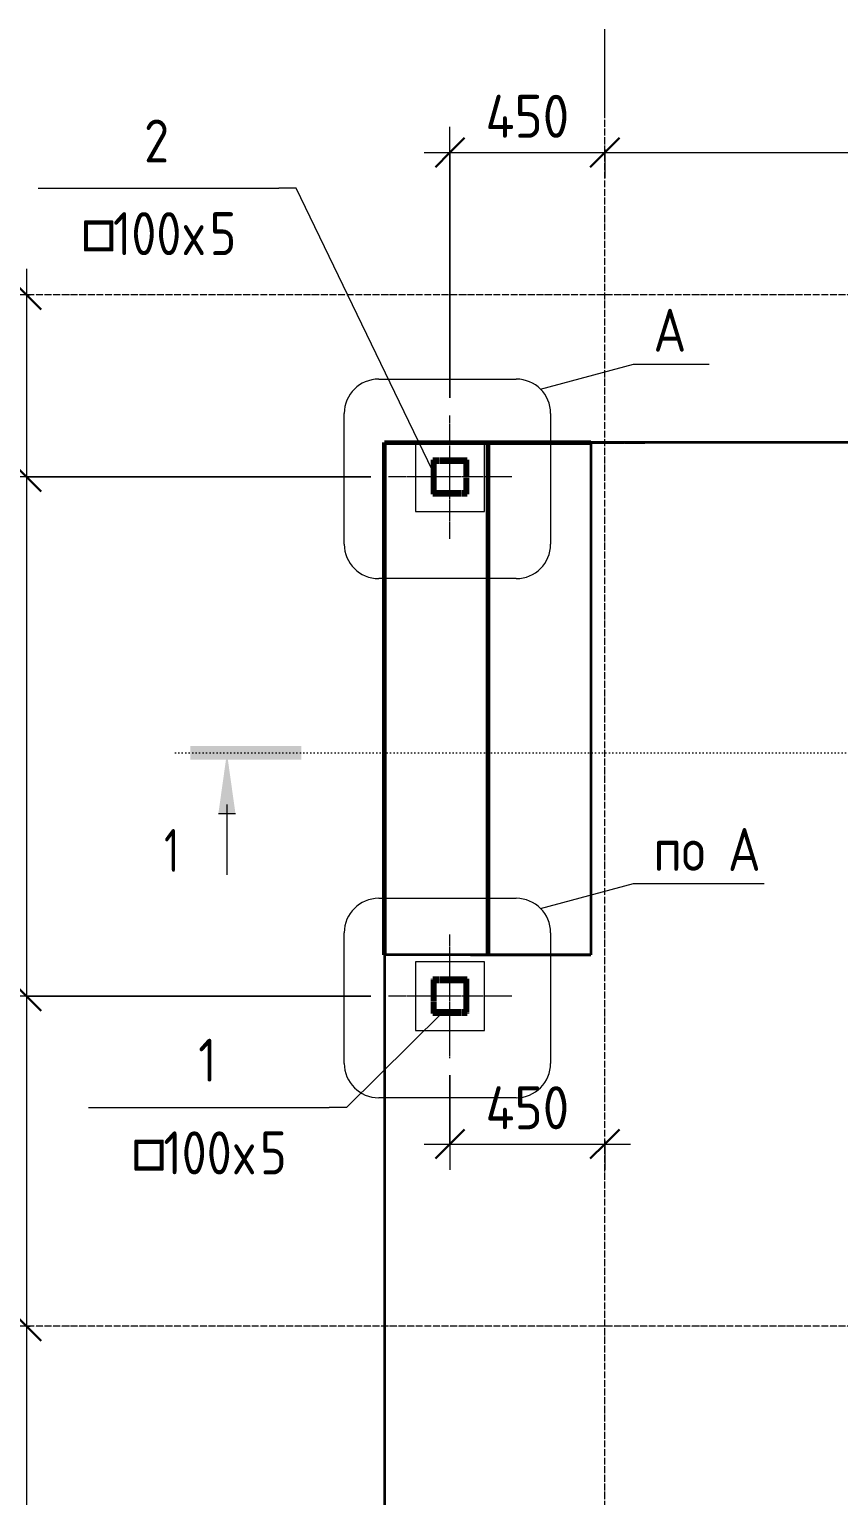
# Model space of a CAD drawing. Header units: millimetres. Extents: x 482 to 25547, y -975 to 52167.
# Drawn here: x 10938 to 13291, y 47902 to 52167 of the extents above; entities that cross this region are included whole.
import ezdxf

# ---------------------------------------------------------------- set-up
doc = ezdxf.new("R2010")
doc.units = ezdxf.units.MM
for name, pattern in [('01 Штриховая _2 мм_', [3, 2, -1]), ('01 Штриховая _4 мм_', [6, 3.5, -2.5]), ('02 Штрихпунктирная _20 мм_', [25, 20, -2.5, 0, -2.5]), ('04 Пунктир 10мм', [10, 0, -10])]:
    doc.linetypes.add(name, pattern=pattern)
for name, color, linetype, lineweight in [('AA_Dim', 7, 'Continuous', 9), ('AA_Dim-50', 7, 'Continuous', 9), ('AA_Linii', 7, 'Continuous', 9), ('AA_Razrez', 7, 'Continuous', 9), ('AA_Vinoska', 7, 'Continuous', 9), ('AF_Lestnica', 7, '01 Штриховая _2 мм_', 9), ('AF_Perekritie', 7, 'Continuous', 60), ('AF_Perekritie_Гидроизоляция', 253, 'Continuous', 20), ('AF_Perekritie_Опалубка', 253, 'Continuous', 20), ('Gen_Text', 7, 'Continuous', 9), ('KR_Colonna_KG', 7, 'Continuous', 20), ('Оси', 7, 'Continuous', 9)]:
    doc.layers.add(name, color=color, linetype=linetype, lineweight=lineweight)
doc.styles.add('ISOCPEUR_11', font='isocpeur.TTF', dxfattribs={"width": 0.7, "height": 125})
doc.styles.add('ISOCPEUR_12', font='isocpeur.TTF', dxfattribs={"width": 0.9, "height": 125})
doc.styles.add('ISOCPEUR_13', font='isocpeur.TTF', dxfattribs={"width": 0.85, "height": 125})
doc.styles.add('ISOCPEUR_14', font='isocpeur.TTF', dxfattribs={"width": 0.85, "height": 125})
doc.dimstyles.new('00_Точн_3_знака__прозр__3', dxfattribs={"dimscale": 304.8, "dimtxt": 125.344371, "dimasz": 0.278871, "dimexe": 0.246063, "dimexo": 0.164042, "dimgap": 0.016404, "dimtad": 1, "dimdec": 3, "dimrnd": 0.001, "dimdsep": 46, "dimtxsty": 'ISOCPEUR_12', "dimblk1": 'OBLIQUE', "dimblk2": 'OBLIQUE', "dimsah": 1, "dimcen": 0.09, "dimdle": 0.246063, "dimazin": 0, "dimtfac": 1, "dimtdec": 4, "dimtix": 1, "dimtmove": 0, "dimatfit": 3, "dimfxl": 1, "dimtvp": 1, "dimtolj": 1, "dimtzin": 0, "dimlwd": 18, "dimlwe": 18, "dimarcsym": 2})

# ---------------------------------------------------------------- blocks, each defined once
blk = doc.blocks.new('Лестницы 1 - Лестницы 1-3665533-Схема расположения стоек входной группы в осях 1_1-3_1_Д_1-Ж_1')
at = {"layer": 'AF_Lestnica', "lineweight": 35}
for p, q in [((2360.1, 50965), (2610, 50965)), ((2360.1, 49475), (2360.1, 50965)), ((2660, 50965), (2610.1, 50965)), ((2660.1, 50965), (2960.1, 50965)), ((2660.1, 50965), (2660.1, 49475)), ((2960.1, 50965), (3117, 50965)), ((3117, 50965), (2960.1, 50965)), ((2960.1, 50965), (2960.1, 49475)), ((2660.1, 49475), (2360.1, 49475)), ((2960.1, 49475), (2660.1, 49475))]:
    blk.add_line(p, q, dxfattribs=at)
blk = doc.blocks.new('243_Профиль гнутый сварной квадратный _НесКол_2ур_ - 100х5-3712451-Схема расположения стоек входной группы в осях 1_1-3_1_Д_1-Ж_1')
at = {"layer": 'KR_Colonna_KG', "linetype": '01 Штриховая _4 мм_', "lineweight": 9}
h = blk.add_hatch(color=256, dxfattribs=at)
h.paths.add_polyline_path([(50, -50), (50, 50), (-50, 50), (-50, -50)])
h.paths.add_polyline_path([(45, -45), (-45, -45), (-45, 45), (45, 45)])
at = {"layer": 'KR_Colonna_KG', "linetype": '01 Штриховая _2 мм_', "lineweight": 60}
for p, q in [((-50, 50), (-50, -50)), ((50, 50), (-50, 50)), ((-45, -45), (-45, 45)), ((-45, 45), (45, 45)), ((45, 45), (45, -45)), ((50, -50), (50, 50)), ((-50, -50), (50, -50)), ((45, -45), (-45, -45))]:
    blk.add_line(p, q, dxfattribs=at)
blk = doc.blocks.new('243_Профиль гнутый сварной квадратный _НесКол_2ур_ - 100х5-3712452-Схема расположения стоек входной группы в осях 1_1-3_1_Д_1-Ж_1')
at = {"layer": 'KR_Colonna_KG', "linetype": '01 Штриховая _4 мм_', "lineweight": 9}
h = blk.add_hatch(color=256, dxfattribs=at)
h.paths.add_polyline_path([(50, -50), (50, 50), (-50, 50), (-50, -50)])
h.paths.add_polyline_path([(-45, -45), (-45, 45), (45, 45), (45, -45)])
at = {"layer": 'KR_Colonna_KG', "linetype": '01 Штриховая _2 мм_', "lineweight": 60}
for p, q in [((-50, 50), (-50, -50)), ((50, 50), (-50, 50)), ((-45, -45), (-45, 45)), ((-45, 45), (45, 45)), ((45, 45), (45, -45)), ((50, -50), (50, 50)), ((-50, -50), (50, -50)), ((45, -45), (-45, -45))]:
    blk.add_line(p, q, dxfattribs=at)
blk = doc.blocks.new('Грунт - Грунт-3689481-Схема расположения стоек входной группы в осях 1_1-3_1_Д_1-Ж_1')
at = {"layer": 'AF_Perekritie', "lineweight": 35}
for p, q in [((5510.1, 48295), (5510.1, 50715)), ((2610.1, 49475), (2960.1, 49475))]:
    blk.add_line(p, q, dxfattribs=at)
blk = doc.blocks.new('Разрез - Номер узла_ спереди-394134-Схема расположения стоек входной группы в осях 1_1-3_1_Д_1-Ж_1')
at = {"layer": 'AA_Razrez'}
for points in [[(7.329, 0.404), (7.329, -0.394), (0.873, -0.394), (0.873, 0.404)], [(3.497, -3.533), (2.503, -3.533), (3, 0)]]:
    blk.add_hatch(color=256, dxfattribs=at).paths.add_polyline_path(points)
for p, q in [((3, -3), (3, -7.096)), ((2.503, -3.533), (3.497, -3.533))]:
    blk.add_line(p, q, dxfattribs=at)
blk = doc.blocks.new('DIMBLOCK59-Схема расположения стоек входной группы в осях 1_1-3_1_Д_1-Ж_1')
at = {"layer": 'AA_Dim-50', "lineweight": 30}
for p, q in [((10929.6, 51395), (10887.1, 51437.5)), ((10929.6, 51395), (10972.1, 51352.5)), ((10929.6, 50865), (10887.1, 50907.5)), ((10929.6, 50865), (10972.1, 50822.5))]:
    blk.add_line(p, q, dxfattribs=at)
at = {"layer": 'AA_Dim-50', "lineweight": 18}
for p, q in [((10929.6, 51470), (10929.6, 50865)), ((10939.7, 51395), (10854.6, 51395)), ((10929.6, 51395), (10939.7, 51395)), ((11931, 50865), (10854.6, 50865)), ((10929.6, 50865), (11931, 50865))]:
    blk.add_line(p, q, dxfattribs=at)
at = {"layer": 'AA_Dim-50', "color": 0, "lineweight": 18, "insert": (10761.8, 51012.9), "char_height": 125, "width": 280.961, "attachment_point": 1, "rotation": 90, "line_spacing_factor": 1.135194, "style": 'ISOCPEUR_12'}
blk.add_mtext('530', dxfattribs=at)
blk = doc.blocks.new('_Oblique')
at = {"color": 0, "linetype": 'ByBlock', "lineweight": -2}
blk.add_line((-0.5, -0.5), (0.5, 0.5), dxfattribs=at)
blk = doc.blocks.new('DIMBLOCK60-Схема расположения стоек входной группы в осях 1_1-3_1_Д_1-Ж_1')
at = {"layer": 'AA_Dim-50', "lineweight": 30}
for p, q in [((10929.6, 50865), (10887.1, 50907.5)), ((10929.6, 50865), (10972.1, 50822.5)), ((10929.6, 49355), (10887.1, 49397.5)), ((10929.6, 49355), (10972.1, 49312.5))]:
    blk.add_line(p, q, dxfattribs=at)
at = {"layer": 'AA_Dim-50', "lineweight": 18}
for p, q in [((11931, 50865), (10854.6, 50865)), ((10929.6, 50865), (10929.6, 49355)), ((10929.6, 50865), (11931, 50865)), ((11931, 49355), (10854.6, 49355)), ((10929.6, 49355), (11931, 49355))]:
    blk.add_line(p, q, dxfattribs=at)
at = {"layer": 'AA_Dim-50', "color": 0, "lineweight": 18, "insert": (10761.8, 49977.6), "char_height": 125, "width": 317.854, "attachment_point": 1, "rotation": 90, "line_spacing_factor": 1.135194, "style": 'ISOCPEUR_12'}
blk.add_mtext('1510', dxfattribs=at)
blk = doc.blocks.new('DIMBLOCK61-Схема расположения стоек входной группы в осях 1_1-3_1_Д_1-Ж_1')
at = {"layer": 'AA_Dim-50', "lineweight": 30}
for p, q in [((10929.6, 49355), (10887.1, 49397.5)), ((10929.6, 49355), (10972.1, 49312.5)), ((10929.6, 48395), (10887.1, 48437.5)), ((10929.6, 48395), (10972.1, 48352.5))]:
    blk.add_line(p, q, dxfattribs=at)
at = {"layer": 'AA_Dim-50', "lineweight": 18}
for p, q in [((11931, 49355), (10854.6, 49355)), ((10929.6, 49355), (10929.6, 48395)), ((10929.6, 49355), (11931, 49355)), ((10939.7, 48395), (10854.6, 48395)), ((10929.6, 48395), (10939.7, 48395))]:
    blk.add_line(p, q, dxfattribs=at)
at = {"layer": 'AA_Dim-50', "color": 0, "lineweight": 18, "insert": (10761.8, 48757.9), "char_height": 125, "width": 280.961, "attachment_point": 1, "rotation": 90, "line_spacing_factor": 1.135194, "style": 'ISOCPEUR_12'}
blk.add_mtext('960', dxfattribs=at)
blk = doc.blocks.new('DIMBLOCK62-Схема расположения стоек входной группы в осях 1_1-3_1_Д_1-Ж_1')
at = {"layer": 'AA_Dim-50', "lineweight": 30}
for p, q in [((10929.6, 48395), (10887.1, 48437.5)), ((10929.6, 48395), (10972.1, 48352.5)), ((10929.6, 46345), (10887.1, 46387.5)), ((10929.6, 46345), (10972.1, 46302.5))]:
    blk.add_line(p, q, dxfattribs=at)
at = {"layer": 'AA_Dim-50', "lineweight": 18}
for p, q in [((10939.7, 48395), (10854.6, 48395)), ((10929.6, 48395), (10929.6, 46345)), ((10929.6, 48395), (10939.7, 48395)), ((11931, 46345), (10854.6, 46345)), ((10929.6, 46345), (11931, 46345))]:
    blk.add_line(p, q, dxfattribs=at)
at = {"layer": 'AA_Dim-50', "color": 0, "lineweight": 18, "insert": (10761.8, 47213.9), "char_height": 125, "width": 374.614, "attachment_point": 1, "rotation": 90, "line_spacing_factor": 1.135194, "style": 'ISOCPEUR_12'}
blk.add_mtext('2050', dxfattribs=at)
blk = doc.blocks.new('043_М_КолонныКМ - Позиция_Наименование_дп14-3905847-Схема расположения стоек входной группы в осях 1_1-3_1_Д_1-Ж_1')
at = {"layer": 'AA_Vinoska'}
blk.add_line((-7, 0), (7, 0), dxfattribs=at)
blk = doc.blocks.new('DIMBLOCK75-Схема расположения стоек входной группы в осях 1_1-3_1_Д_1-Ж_1')
at = {"layer": 'AA_Dim-50', "lineweight": 18}
for p, q in [((12161, 49125), (12161, 48850)), ((12161, 48925), (12161, 49125)), ((12086, 48925), (12686, 48925)), ((12611, 48935.1), (12611, 48850)), ((12611, 48925), (12611, 48935.1))]:
    blk.add_line(p, q, dxfattribs=at)
at = {"layer": 'AA_Dim-50', "lineweight": 30}
for p, q in [((12161, 48925), (12203.5, 48967.5)), ((12611, 48925), (12653.5, 48967.5)), ((12161, 48925), (12118.5, 48882.5)), ((12611, 48925), (12568.5, 48882.5))]:
    blk.add_line(p, q, dxfattribs=at)
at = {"layer": 'AA_Dim-50', "color": 0, "lineweight": 18, "insert": (12264.2, 49092.9), "char_height": 125, "width": 292.313, "attachment_point": 1, "line_spacing_factor": 1.135194, "style": 'ISOCPEUR_12'}
blk.add_mtext('450', dxfattribs=at)
blk = doc.blocks.new('DIMBLOCK76-Схема расположения стоек входной группы в осях 1_1-3_1_Д_1-Ж_1')
at = {"layer": 'AA_Dim-50', "lineweight": 18}
for p, q in [((12161, 51095), (12161, 51883.7)), ((12611, 51818.8), (12611, 51733.7)), ((12611, 51808.7), (12611, 51818.8)), ((12086, 51808.7), (12611, 51808.7)), ((12161, 51808.7), (12161, 51095))]:
    blk.add_line(p, q, dxfattribs=at)
at = {"layer": 'AA_Dim-50', "lineweight": 30}
for p, q in [((12161, 51808.7), (12203.5, 51851.2)), ((12611, 51808.7), (12653.5, 51851.2)), ((12161, 51808.7), (12118.5, 51766.2)), ((12611, 51808.7), (12568.5, 51766.2))]:
    blk.add_line(p, q, dxfattribs=at)
at = {"layer": 'AA_Dim-50', "color": 0, "lineweight": 18, "insert": (12264.2, 51976.5), "char_height": 125, "width": 292.313, "attachment_point": 1, "line_spacing_factor": 1.135194, "style": 'ISOCPEUR_12'}
blk.add_mtext('450', dxfattribs=at)
blk = doc.blocks.new('DIMBLOCK77-Схема расположения стоек входной группы в осях 1_1-3_1_Д_1-Ж_1')
at = {"layer": 'AA_Dim-50', "lineweight": 18}
for p, q in [((15021, 51095), (15021, 51883.7)), ((12611, 51818.8), (12611, 51733.7)), ((12611, 51808.7), (12611, 51818.8)), ((12611, 51808.7), (15096, 51808.7)), ((15021, 51808.7), (15021, 51095))]:
    blk.add_line(p, q, dxfattribs=at)
at = {"layer": 'AA_Dim-50', "lineweight": 30}
for p, q in [((12611, 51808.7), (12653.5, 51851.2)), ((15021, 51808.7), (15063.5, 51851.2)), ((12611, 51808.7), (12568.5, 51766.2)), ((15021, 51808.7), (14978.5, 51766.2))]:
    blk.add_line(p, q, dxfattribs=at)
at = {"layer": 'AA_Dim-50', "color": 0, "lineweight": 18, "insert": (13667, 51976.5), "char_height": 125, "width": 357.586, "attachment_point": 1, "line_spacing_factor": 1.135194, "style": 'ISOCPEUR_12'}
blk.add_mtext('2410', dxfattribs=at)

msp = doc.modelspace()

# ---------------------------------------------------------------- linework, layer by layer
at = {"layer": 'AA_Linii', "lineweight": 20}
for p, q in [((12424.292, 51120.2753), (12694.7512, 51192.7446)), ((12694.7512, 51192.7446), (12914.7512, 51192.7446)), ((11953.5813, 51149.5646), (12353.5813, 51149.5646)), ((11853.5813, 50669.5646), (11853.5813, 51049.5646)), ((12453.5813, 51049.5646), (12453.5813, 50669.5646)), ((12260.9704, 50965), (12060.9704, 50965)), ((12060.9704, 50965), (12060.9704, 50765)), ((12260.9704, 50765), (12260.9704, 50965)), ((12060.9704, 50765), (12260.9704, 50765)), ((12353.5813, 50569.5646), (11953.5813, 50569.5646)), ((12424.292, 49610.2753), (12694.7512, 49682.7446)), ((12694.7512, 49682.7446), (13074.7512, 49682.7446)), ((11953.5813, 49639.5646), (12353.5813, 49639.5646)), ((11853.5813, 49159.5646), (11853.5813, 49539.5646)), ((12453.5813, 49539.5646), (12453.5813, 49159.5646)), ((12260.9704, 49455), (12060.9704, 49455)), ((12060.9704, 49455), (12060.9704, 49255)), ((12260.9704, 49255), (12260.9704, 49455)), ((12060.9704, 49255), (12260.9704, 49255)), ((12353.5813, 49059.5646), (11953.5813, 49059.5646))]:
    msp.add_line(p, q, dxfattribs=at)
at = {"layer": 'AA_Linii', "linetype": '01 Штриховая _2 мм_', "lineweight": 20}
for p, q in [((12160.9704, 50685), (12160.9704, 51045)), ((12340.9704, 50865), (11980.9704, 50865)), ((12160.9704, 49175), (12160.9704, 49535)), ((12340.9704, 49355), (11980.9704, 49355))]:
    msp.add_line(p, q, dxfattribs=at)
at = {"layer": 'AA_Linii', "lineweight": 60}
for p, q in [((11970.9704, 49475), (11970.9704, 50965)), ((11970.9704, 50965), (12570.9704, 50965)), ((12270.9704, 50965), (12270.9704, 49475))]:
    msp.add_line(p, q, dxfattribs=at)
at = {"layer": 'AA_Linii', "lineweight": 20}
for centre, start, end in [((11953.5813, 51049.5646), 90, 180), ((12353.5813, 51049.5646), 0, 90), ((11953.5813, 50669.5646), 180, 270), ((12353.5813, 50669.5646), 270, 0), ((11953.5813, 49539.5646), 90, 180), ((12353.5813, 49539.5646), 0, 90), ((11953.5813, 49159.5646), 180, 270), ((12353.5813, 49159.5646), 270, 0)]:
    msp.add_arc(centre, 100, start, end, dxfattribs=at)
at = {"layer": 'AA_Razrez', "linetype": '04 Пунктир 10мм'}
msp.add_line((11362.2193, 50062.5088), (16875.272, 50062.5088), dxfattribs=at)
at = {"layer": 'AA_Vinoska'}
for p, q in [((11713.5799, 51704.6938), (11663.263, 51704.6938)), ((12110.068, 50883.6648), (11713.5799, 51704.6938)), ((12139.4036, 49307.9368), (11860.1434, 49031.3168)), ((11860.1434, 49031.3168), (11809.8266, 49031.3168))]:
    msp.add_line(p, q, dxfattribs=at)
at = {"layer": 'AF_Perekritie_Гидроизоляция', "lineweight": 35}
msp.add_line((12220.9704, 49475), (12570.9704, 49475), dxfattribs=at)
at = {"layer": 'AF_Perekritie_Опалубка', "lineweight": 35}
for p, q in [((15120.9704, 50965), (12570.9704, 50965)), ((12570.9704, 50965), (12570.9704, 49475)), ((11970.9704, 49475), (11970.9704, 46145)), ((12570.9704, 49475), (11970.9704, 49475))]:
    msp.add_line(p, q, dxfattribs=at)
at = {"layer": 'Оси'}
msp.add_line((12610.9704, 51916.8884), (12610.9704, 52166.8884), dxfattribs=at)
at = {"layer": 'Оси', "linetype": '02 Штрихпунктирная _20 мм_'}
for p, q in [((12610.9704, 44127.3438), (12610.9704, 51916.8884)), ((16298.2344, 51395), (10911.8274, 51395)), ((16298.2344, 48395), (10911.8274, 48395))]:
    msp.add_line(p, q, dxfattribs=at)

# ---------------------------------------------------------------- block references
at = {"layer": 'AA_Razrez', "xscale": 49.99999999999998, "yscale": 49.99999999999998, "zscale": 49.99999999999998}
msp.add_blockref('Разрез - Номер узла_ спереди-394134-Схема расположения стоек входной группы в осях 1_1-3_1_Д_1-Ж_1', (11362.2193, 50062.5088), dxfattribs=at)
at = {"layer": 'AA_Vinoska', "xscale": 49.99999999999998, "yscale": 49.99999999999998, "zscale": 49.99999999999998}
for p in [(11313.263, 51704.6938), (11459.8266, 49031.3168)]:
    msp.add_blockref('043_М_КолонныКМ - Позиция_Наименование_дп14-3905847-Схема расположения стоек входной группы в осях 1_1-3_1_Д_1-Ж_1', p, dxfattribs=at)
at = {"layer": 'AF_Lestnica', "lineweight": 35}
msp.add_blockref('Лестницы 1 - Лестницы 1-3665533-Схема расположения стоек входной группы в осях 1_1-3_1_Д_1-Ж_1', (9610.9088, 0), dxfattribs=at)
at = {"layer": 'AF_Perekritie_Опалубка', "lineweight": 35}
msp.add_blockref('Грунт - Грунт-3689481-Схема расположения стоек входной группы в осях 1_1-3_1_Д_1-Ж_1', (9610.9088, 0), dxfattribs=at)
at = {"layer": 'KR_Colonna_KG', "linetype": '01 Штриховая _2 мм_'}
for name, p in [('243_Профиль гнутый сварной квадратный _НесКол_2ур_ - 100х5-3712452-Схема расположения стоек входной группы в осях 1_1-3_1_Д_1-Ж_1', (12160.9704, 50865)), ('243_Профиль гнутый сварной квадратный _НесКол_2ур_ - 100х5-3712451-Схема расположения стоек входной группы в осях 1_1-3_1_Д_1-Ж_1', (12160.9704, 49355))]:
    msp.add_blockref(name, p, dxfattribs=at)

# ---------------------------------------------------------------- texts
at = {"layer": 'AA_Razrez', "insert": (11329.6981, 49841.3246), "char_height": 125, "width": 53.312219, "attachment_point": 1, "style": 'ISOCPEUR_11'}
msp.add_mtext('\\fISOCPEUR|b0|i0|c204|p34|;\\W.7;1', dxfattribs=at)
at = {"layer": 'AA_Vinoska', "char_height": 125, "attachment_point": 1}
for s, insert, width, style in [('\\fISOCPEUR|b0|i0|c204|p34|;\\W.85;2', (11271.3769, 51904.6275), 91.993641, 'ISOCPEUR_13'), ('\\fISOCPEUR|b0|i0|c130|p34|;\\W.85;□', (11085.4401, 51635.1452), 115.843844, 'ISOCPEUR_14'), ('100', (11181.0209, 51635.1452), 248.723547, 'ISOCPEUR_13'), ('\\fISOCPEUR|b0|i0|c204|p34|;\\W.85;5', (11462.1407, 51635.1452), 91.993641, 'ISOCPEUR_13'), ('\\fISOCPEUR|b0|i0|c204|p34|;\\W.85;х', (11386.2383, 51635.1452), 91.993641, 'ISOCPEUR_13'), ('\\fISOCPEUR|b0|i0|c204|p34|;\\W.85;1', (11428.9905, 49231.2505), 64.736266, 'ISOCPEUR_13'), ('100', (11327.5844, 48961.7682), 248.723547, 'ISOCPEUR_13'), ('\\fISOCPEUR|b0|i0|c204|p34|;\\W.85;5', (11608.7042, 48961.7682), 91.993641, 'ISOCPEUR_13'), ('\\fISOCPEUR|b0|i0|c130|p34|;\\W.85;□', (11232.0037, 48961.7682), 115.843844, 'ISOCPEUR_14'), ('\\fISOCPEUR|b0|i0|c204|p34|;\\W.85;х', (11532.8019, 48961.7682), 91.993641, 'ISOCPEUR_13')]:
    msp.add_mtext(s, dxfattribs=dict(at, insert=insert, width=width, style=style))
at = {"layer": 'Gen_Text', "char_height": 125, "attachment_point": 1, "style": 'ISOCPEUR_13'}
for s, insert, width in [('\\fISOCPEUR|b0|i0|c204|p34|;\\W.85;А', (12752.7065, 51354.3095), 115.843844), ('\\fISOCPEUR|b0|i0|c204|p34|;\\W.85; ', (12904.5112, 49844.3095), 78.364953), ('\\fISOCPEUR|b0|i0|c204|p34|;\\W.85;А', (12969.1687, 49844.3095), 115.843844), ('по', (12752.7065, 49844.3095), 183.987281)]:
    msp.add_mtext(s, dxfattribs=dict(at, insert=insert, width=width))

# ---------------------------------------------------------------- dimensions: what is measured, and where the dimension line sits
at = {"layer": 'AA_Dim', "lineweight": 18}
for base, p1, p2, override, picture, middle in [((12610.9704, 51808.6886), (12160.9704, 51045), (12610.9704, 51868.7927), {"dimpost": '<>', "dimfxl": 938.687617}, 'DIMBLOCK76-Схема расположения стоек входной группы в осях 1_1-3_1_Д_1-Ж_1', (12385.9704, 51876.1886)), ((15020.9704, 51808.6886), (12610.9704, 51868.7927), (15020.9704, 51045), {"dimpost": '<>', "dimfxl": 2546.906838}, 'DIMBLOCK77-Схема расположения стоек входной группы в осях 1_1-3_1_Д_1-Ж_1', (13815.9704, 51876.1886)), ((12610.9704, 48925.0187), (12160.9704, 49175), (12610.9704, 48985.1228), {"dimpost": '<>', "dimfxl": 488.41924}, 'DIMBLOCK75-Схема расположения стоек входной группы в осях 1_1-3_1_Д_1-Ж_1', (12385.9704, 48992.5187))]:
    dim = msp.add_linear_dim(base=base, p1=p1, p2=p2, dimstyle='00_Точн_3_знака__прозр__3', override=override, dxfattribs=at)
    dim.commit()
    dim.dimension.update_dxf_attribs({"geometry": picture, "text_midpoint": middle})
for base, p1, p2, override, picture, middle in [((10929.6422, 50865), (10989.7463, 51395), (11980.9704, 50865), {"dimpost": '<>', "dimfxl": 1124.021883}, 'DIMBLOCK59-Схема расположения стоек входной группы в осях 1_1-3_1_Д_1-Ж_1', (10862.1422, 51130)), ((10929.6422, 49355), (11980.9704, 50865), (11980.9704, 49355), {"dimpost": '<>', "dimfxl": 1510}, 'DIMBLOCK60-Схема расположения стоек входной группы в осях 1_1-3_1_Д_1-Ж_1', (10862.1422, 50110)), ((10929.6422, 48395), (11980.9704, 49355), (10989.7463, 48395), {"dimpost": '<>', "dimfxl": 1379.900429}, 'DIMBLOCK61-Схема расположения стоек входной группы в осях 1_1-3_1_Д_1-Ж_1', (10862.1422, 48875)), ((10929.6422, 46345), (10989.7463, 48395), (11980.9704, 46345), {"dimpost": '<>', "dimfxl": 2277.065039}, 'DIMBLOCK62-Схема расположения стоек входной группы в осях 1_1-3_1_Д_1-Ж_1', (10862.1422, 47370))]:
    dim = msp.add_linear_dim(base=base, p1=p1, p2=p2, angle=90, dimstyle='00_Точн_3_знака__прозр__3', override=override, dxfattribs=at)
    dim.commit()
    dim.dimension.update_dxf_attribs({"geometry": picture, "text_midpoint": middle})

doc.saveas('drawing.dxf')
